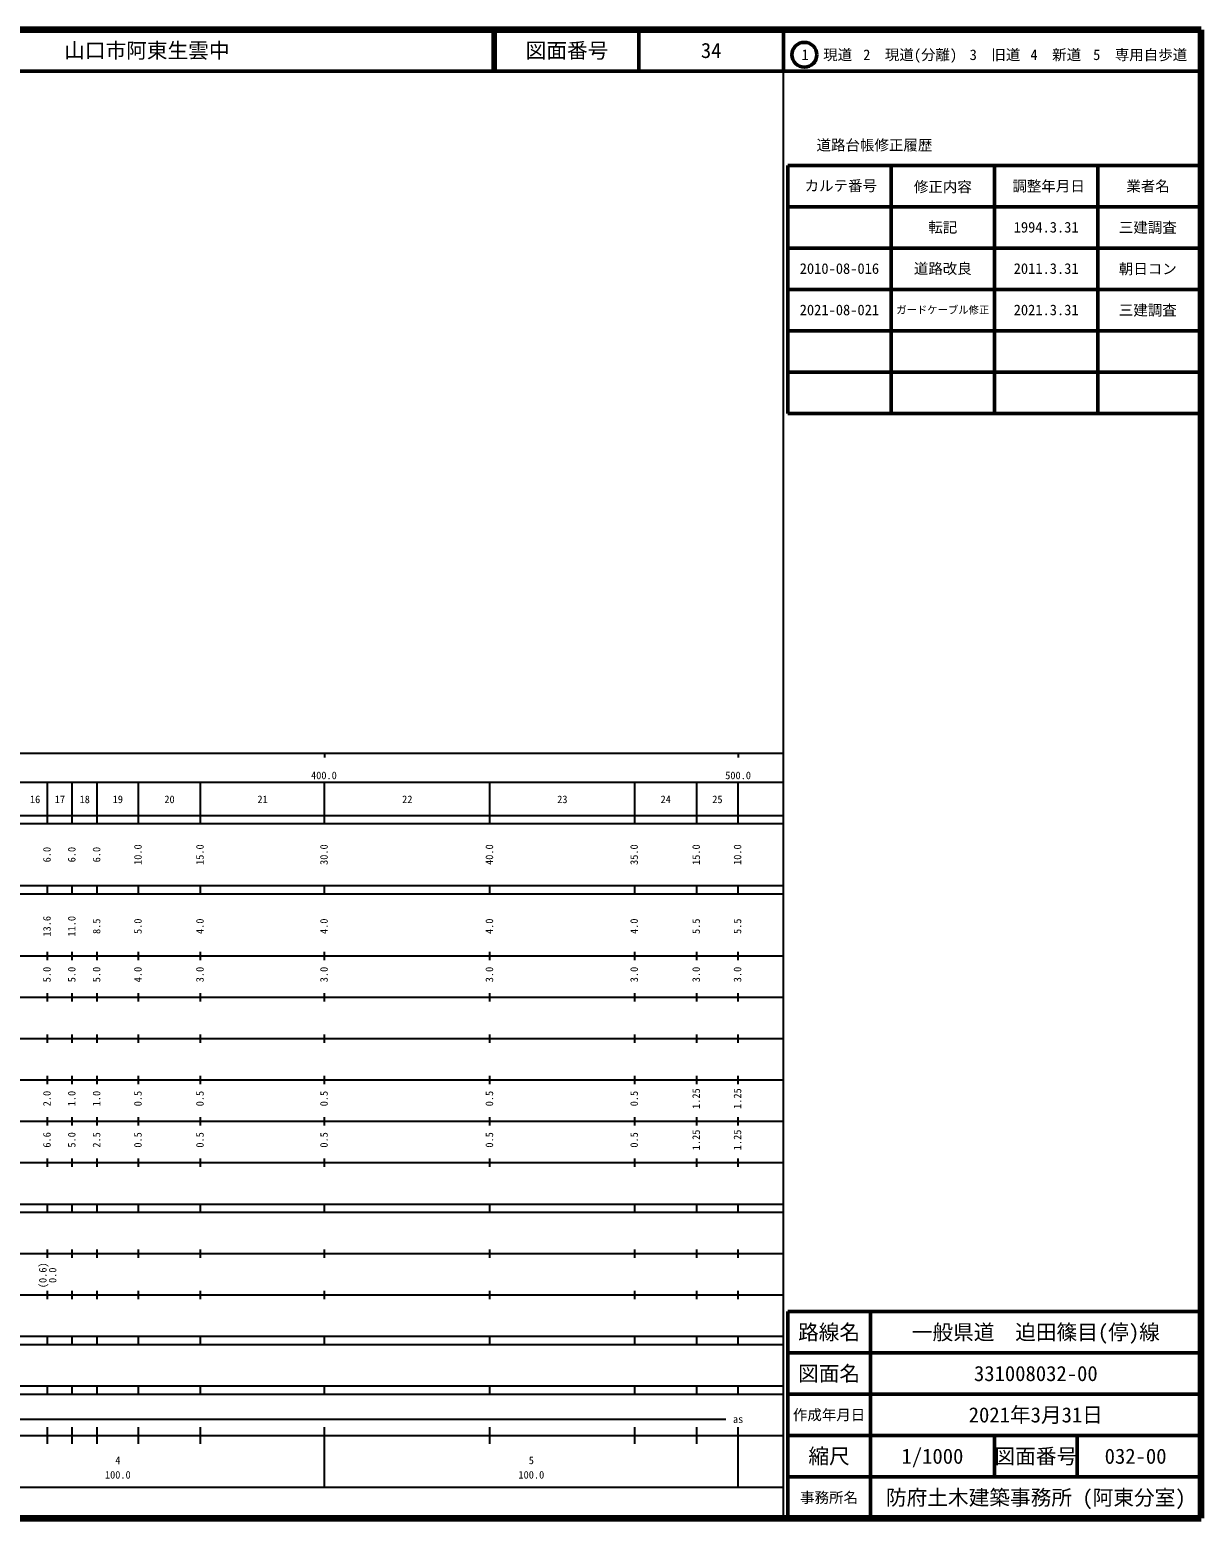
# Model space of a CAD drawing. Units: millimetres on the paper, enlarged 1000 times. Extents: x 40000 to 680000, y 20000 to 380000.
# Drawn here: x 396709 to 680000, y 20000 to 380000 of the extents above; entities that cross this region are included whole.
import ezdxf
from ezdxf.enums import TextEntityAlignment as Align

# ---------------------------------------------------------------- set-up
doc = ezdxf.new("R2010")
doc.units = ezdxf.units.MM
doc.header["$LTSCALE"] = 1000
for name, color, linetype, lineweight in [('M-TTL', 2, 'Continuous', 140), ('M-TTL-BAND', 7, 'Continuous', 25), ('M-TTL-FRAM', 2, 'Continuous', 50), ('M-TTL-LINE', 7, 'Continuous', 50)]:
    doc.layers.add(name, color=color, linetype=linetype, lineweight=lineweight)
doc.layers.add('M-TTL-TXT', color=7, linetype='Continuous')
doc.styles.add('ＭＳ ゴシック', font='')
doc.styles.get('ＭＳ ゴシック').set_extended_font_data('MS Gothic')

msp = doc.modelspace()

# ---------------------------------------------------------------- linework, layer by layer
at = {"layer": 'M-TTL'}
for p, q in [((680000, 380000), (40000, 380000)), ((680000, 20000), (680000, 380000)), ((40000, 20000), (680000, 20000))]:
    msp.add_line(p, q, dxfattribs=at)
at = {"layer": 'M-TTL-BAND'}
for p, q in [((579000, 20000), (579000, 370000)), ((40000, 205000), (579000, 205000)), ((468000, 205000), (468000, 204000)), ((568000, 205000), (568000, 204000)), ((68000, 198000), (579000, 198000)), ((401000, 188000), (401000, 198000)), ((407000, 188000), (407000, 198000)), ((413000, 188000), (413000, 198000)), ((423000, 188000), (423000, 198000)), ((438000, 188000), (438000, 198000)), ((468000, 188000), (468000, 198000)), ((508000, 188000), (508000, 198000)), ((543000, 188000), (543000, 198000)), ((558000, 188000), (558000, 198000)), ((568000, 188000), (568000, 198000)), ((40000, 190000), (579000, 190000)), ((40000, 188000), (579000, 188000)), ((40000, 173000), (579000, 173000)), ((401000, 171000), (401000, 173000)), ((407000, 171000), (407000, 173000)), ((413000, 171000), (413000, 173000)), ((423000, 171000), (423000, 173000)), ((438000, 171000), (438000, 173000)), ((468000, 171000), (468000, 173000)), ((508000, 171000), (508000, 173000)), ((543000, 171000), (543000, 173000)), ((558000, 171000), (558000, 173000)), ((568000, 171000), (568000, 173000)), ((40000, 171000), (579000, 171000)), ((40000, 156000), (579000, 156000)), ((401000, 155000), (401000, 157000)), ((407000, 155000), (407000, 157000)), ((413000, 155000), (413000, 157000)), ((423000, 155000), (423000, 157000)), ((438000, 155000), (438000, 157000)), ((468000, 155000), (468000, 157000)), ((508000, 155000), (508000, 157000)), ((543000, 155000), (543000, 157000)), ((558000, 155000), (558000, 157000)), ((568000, 155000), (568000, 157000)), ((46000, 146000), (579000, 146000)), ((401000, 145000), (401000, 147000)), ((407000, 145000), (407000, 147000)), ((413000, 145000), (413000, 147000)), ((423000, 145000), (423000, 147000)), ((438000, 145000), (438000, 147000)), ((468000, 145000), (468000, 147000)), ((508000, 145000), (508000, 147000)), ((543000, 145000), (543000, 147000)), ((558000, 145000), (558000, 147000)), ((568000, 145000), (568000, 147000)), ((401000, 135000), (401000, 137000)), ((407000, 135000), (407000, 137000)), ((413000, 135000), (413000, 137000)), ((423000, 135000), (423000, 137000)), ((438000, 135000), (438000, 137000)), ((468000, 135000), (468000, 137000)), ((508000, 135000), (508000, 137000)), ((543000, 135000), (543000, 137000)), ((558000, 135000), (558000, 137000)), ((568000, 135000), (568000, 137000)), ((52000, 136000), (579000, 136000)), ((46000, 126000), (579000, 126000)), ((401000, 125000), (401000, 127000)), ((407000, 125000), (407000, 127000)), ((413000, 125000), (413000, 127000)), ((423000, 125000), (423000, 127000)), ((438000, 125000), (438000, 127000)), ((468000, 125000), (468000, 127000)), ((508000, 125000), (508000, 127000)), ((543000, 125000), (543000, 127000)), ((558000, 125000), (558000, 127000)), ((568000, 125000), (568000, 127000)), ((52000, 116000), (579000, 116000)), ((401000, 115000), (401000, 117000)), ((407000, 115000), (407000, 117000)), ((413000, 115000), (413000, 117000)), ((423000, 115000), (423000, 117000)), ((438000, 115000), (438000, 117000)), ((468000, 115000), (468000, 117000)), ((508000, 115000), (508000, 117000)), ((543000, 115000), (543000, 117000)), ((558000, 115000), (558000, 117000)), ((568000, 115000), (568000, 117000)), ((46000, 106000), (579000, 106000)), ((401000, 105000), (401000, 107000)), ((407000, 105000), (407000, 107000)), ((413000, 105000), (413000, 107000)), ((423000, 105000), (423000, 107000)), ((438000, 105000), (438000, 107000)), ((468000, 105000), (468000, 107000)), ((508000, 105000), (508000, 107000)), ((543000, 105000), (543000, 107000)), ((558000, 105000), (558000, 107000)), ((568000, 105000), (568000, 107000)), ((40000, 96000), (579000, 96000)), ((40000, 94000), (579000, 94000)), ((401000, 94000), (401000, 96000)), ((407000, 94000), (407000, 96000)), ((413000, 94000), (413000, 96000)), ((423000, 94000), (423000, 96000)), ((438000, 94000), (438000, 96000)), ((468000, 94000), (468000, 96000)), ((508000, 94000), (508000, 96000)), ((543000, 94000), (543000, 96000)), ((558000, 94000), (558000, 96000)), ((568000, 94000), (568000, 96000)), ((49000, 84000), (579000, 84000)), ((401000, 83000), (401000, 85000)), ((407000, 83000), (407000, 85000)), ((413000, 83000), (413000, 85000)), ((423000, 83000), (423000, 85000)), ((438000, 83000), (438000, 85000)), ((468000, 83000), (468000, 85000)), ((508000, 83000), (508000, 85000)), ((543000, 83000), (543000, 85000)), ((558000, 83000), (558000, 85000)), ((568000, 83000), (568000, 85000)), ((40000, 74000), (579000, 74000)), ((401000, 73000), (401000, 75000)), ((407000, 73000), (407000, 75000)), ((413000, 73000), (413000, 75000)), ((423000, 73000), (423000, 75000)), ((438000, 73000), (438000, 75000)), ((468000, 73000), (468000, 75000)), ((508000, 73000), (508000, 75000)), ((543000, 73000), (543000, 75000)), ((558000, 73000), (558000, 75000)), ((568000, 73000), (568000, 75000)), ((40000, 64000), (579000, 64000)), ((40000, 62000), (579000, 62000)), ((401000, 62000), (401000, 64000)), ((407000, 62000), (407000, 64000)), ((413000, 62000), (413000, 64000)), ((423000, 62000), (423000, 64000)), ((438000, 62000), (438000, 64000)), ((468000, 62000), (468000, 64000)), ((508000, 62000), (508000, 64000)), ((543000, 62000), (543000, 64000)), ((558000, 62000), (558000, 64000)), ((568000, 62000), (568000, 64000)), ((40000, 52000), (579000, 52000)), ((401000, 50000), (401000, 52000)), ((407000, 50000), (407000, 52000)), ((413000, 50000), (413000, 52000)), ((423000, 50000), (423000, 52000)), ((438000, 50000), (438000, 52000)), ((468000, 50000), (468000, 52000)), ((508000, 50000), (508000, 52000)), ((543000, 50000), (543000, 52000)), ((558000, 50000), (558000, 52000)), ((568000, 50000), (568000, 52000)), ((40000, 50000), (579000, 50000)), ((71000, 44000), (565000, 44000)), ((40000, 40000), (579000, 40000)), ((401000, 38000), (401000, 42000)), ((407000, 38000), (407000, 42000)), ((413000, 38000), (413000, 42000)), ((423000, 38000), (423000, 42000)), ((438000, 38000), (438000, 42000)), ((468000, 27500), (468000, 42000)), ((508000, 38000), (508000, 42000)), ((543000, 38000), (543000, 42000)), ((558000, 38000), (558000, 42000)), ((568000, 27500), (568000, 42000)), ((68000, 27500), (579000, 27500))]:
    msp.add_line(p, q, dxfattribs=at)
at = {"layer": 'M-TTL-FRAM'}
for p, q in [((580000, 347197), (580000, 287197)), ((580000, 347197), (680000, 347197)), ((580000, 287197), (680000, 287197)), ((680000, 70000), (580000, 70000)), ((580000, 70000), (580000, 20000))]:
    msp.add_line(p, q, dxfattribs=at)
at = {"layer": 'M-TTL-LINE'}
for p, q in [((508747, 380000), (508747, 370000)), ((509247, 380000), (509247, 370000)), ((543997, 380000), (543997, 370000)), ((579000, 380000), (579000, 370000)), ((40000, 370000), (680000, 370000)), ((605000, 347197), (605000, 287197)), ((630000, 347197), (630000, 287197)), ((655000, 347197), (655000, 287197)), ((580000, 337197), (680000, 337197)), ((580000, 327197), (680000, 327197)), ((580000, 317197), (680000, 317197)), ((580000, 307197), (680000, 307197)), ((580000, 297197), (680000, 297197)), ((600000, 70000), (600000, 20000)), ((680000, 60000), (580000, 60000)), ((680000, 50000), (580000, 50000)), ((680000, 40000), (580000, 40000)), ((630000, 40000), (630000, 30000)), ((650000, 40000), (650000, 30000)), ((680000, 30000), (580000, 30000))]:
    msp.add_line(p, q, dxfattribs=at)
msp.add_circle((584031, 373958), 3000, dxfattribs=at)

# ---------------------------------------------------------------- texts
at = {"layer": 'M-TTL-BAND', "style": 'ＭＳ ゴシック'}
for s, p in [('400.0', (467844, 198195)), ('500.0', (568000, 198195)), ('16', (398000, 192405)), ('17', (404000, 192405)), ('18', (410000, 192405)), ('19', (418000, 192405)), ('20', (430500, 192405)), ('21', (453000, 192405)), ('22', (488000, 192405)), ('23', (525500, 192405)), ('24', (550500, 192405)), ('25', (563000, 192405)), ('as', (568000, 42500)), ('4', (418000, 32523)), ('5', (518000, 32523)), ('100.0', (418000, 29033)), ('100.0', (518000, 29033))]:
    msp.add_text(s, height=1833, dxfattribs=at).set_placement(p, align=Align.BOTTOM_CENTER)
for s, p in [('6.0', (402314, 180500)), ('6.0', (408314, 180500)), ('6.0', (414314, 180500)), ('10.0', (424314, 180500)), ('15.0', (439314, 180500)), ('30.0', (469314, 180500)), ('40.0', (509314, 180500)), ('35.0', (544314, 180500)), ('15.0', (559314, 180500)), ('10.0', (569314, 180500)), ('13.6', (402314, 163174)), ('11.0', (408314, 163174)), ('8.5', (414314, 163174)), ('5.0', (424314, 163174)), ('4.0', (439314, 163174)), ('4.0', (469314, 163174)), ('4.0', (509314, 163174)), ('4.0', (544314, 163174)), ('5.5', (559314, 163174)), ('5.5', (569314, 163174)), ('5.0', (402314, 151500)), ('5.0', (408314, 151500)), ('5.0', (414314, 151500)), ('4.0', (424314, 151500)), ('3.0', (439314, 151500)), ('3.0', (469314, 151500)), ('3.0', (509314, 151500)), ('3.0', (544314, 151500)), ('3.0', (559314, 151500)), ('3.0', (569314, 151500)), ('2.0', (402314, 121500)), ('1.0', (408314, 121500)), ('1.0', (414314, 121500)), ('0.5', (424314, 121500)), ('0.5', (439314, 121500)), ('0.5', (469314, 121500)), ('0.5', (509314, 121500)), ('0.5', (544314, 121500)), ('1.25', (559314, 121500)), ('1.25', (569314, 121500)), ('6.6', (402314, 111500)), ('5.0', (408314, 111500)), ('2.5', (414314, 111500)), ('0.5', (424314, 111500)), ('0.5', (439314, 111500)), ('0.5', (469314, 111500)), ('0.5', (509314, 111500)), ('0.5', (544314, 111500)), ('1.25', (559314, 111500)), ('1.25', (569314, 111500)), ('(0.6)', (401314, 78764)), ('0.0', (403684, 78764))]:
    msp.add_text(s, height=1833, rotation=90, dxfattribs=at).set_placement(p, align=Align.BOTTOM_CENTER)
at = {"layer": 'M-TTL-TXT', "style": 'ＭＳ ゴシック'}
msp.add_text('山口市阿東生雲中', height=3666, dxfattribs=at).set_placement((405024, 375000), align=Align.MIDDLE_LEFT)
for s, height, p in [('図面番号', 3666, (526622, 375000)), ('34', 3666, (561497, 375000)), ('1\u3000現道', 2566, (589448, 373958)), ('2\u3000現道(分離)', 2566, (609619, 373958)), ('3\u3000旧道', 2566, (630121, 373958)), ('4\u3000新道', 2566, (644824, 373958)), ('5\u3000専用自歩道', 2566, (665228, 373958)), ('道路台帳修正履歴', 2566, (600968, 352113)), ('カルテ番号', 2566, (592839, 342277)), ('修正内容', 2566, (617509, 342023)), ('調整年月日', 2566, (643089, 342197)), ('業者名', 2566, (667134, 342197)), ('転記', 2566, (617500, 332245)), ('1994.3.31', 2566, (642500, 332245)), ('三建調査', 2566, (667077, 332189)), ('2010-08-016', 2566, (592500, 322245)), ('道路改良', 2566, (617500, 322245)), ('2011.3.31', 2566, (642500, 322245)), ('朝日コン', 2566, (667077, 322189)), ('2021-08-021', 2566, (592500, 312245)), ('ガードケーブル修正', 1833, (617500, 312245)), ('2021.3.31', 2566, (642500, 312245)), ('三建調査', 2566, (667077, 312189)), ('路線名', 3666, (590000, 65000)), ('路線名', 3666, (590000, 65000)), ('一般県道\u3000迫田篠目(停)線', 3666, (640000, 65000)), ('図面名', 3666, (590000, 55000)), ('図面名', 3666, (590000, 55000)), ('331008032-00', 3666, (640000, 55000)), ('2021年3月31日', 3666, (640000, 45000)), ('作成年月日', 2566, (590000, 45000)), ('作成年月日', 2566, (590000, 45000)), ('縮尺', 3666, (590000, 35000)), ('縮尺', 3666, (590000, 35000)), ('1/1000', 3666, (615000, 35000)), ('図面番号', 3666, (640000, 35000)), ('図面番号', 3666, (640000, 35000)), ('032-00', 3666, (664125, 35000)), ('事務所名', 2566, (590000, 25000)), ('事務所名', 2566, (590000, 25000)), ('防府土木建築事務所 (阿東分室)', 3666, (640000, 25000))]:
    msp.add_text(s, height=height, dxfattribs=at).set_placement(p, align=Align.MIDDLE_CENTER)

doc.saveas('drawing.dxf')
